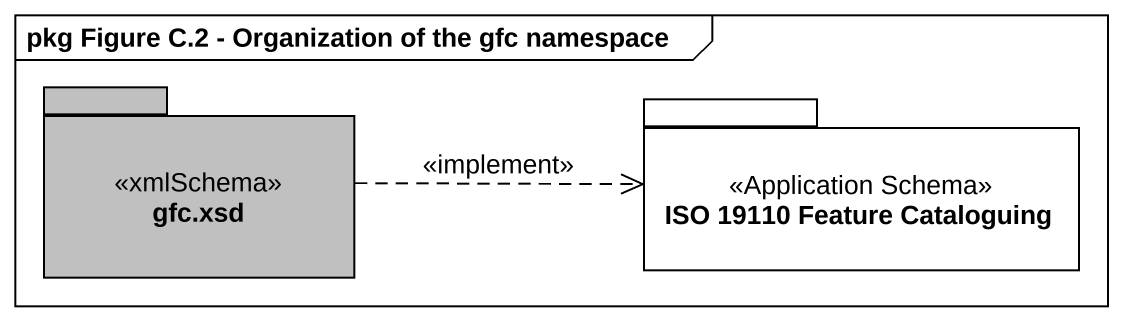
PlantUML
@startuml
mainframe pkg Figure C.2 - Organization of the gfc namespace
package "gfc.xsd" as gfc_xsd <<xmlSchema>> #C0C0C0 {
}
package "ISO 19110 Feature Cataloguing" as ISO_19110_Feature <<Application Schema>> #FFFFFF {
}
gfc_xsd .right.> ISO_19110_Feature : <<implement>>
@enduml
